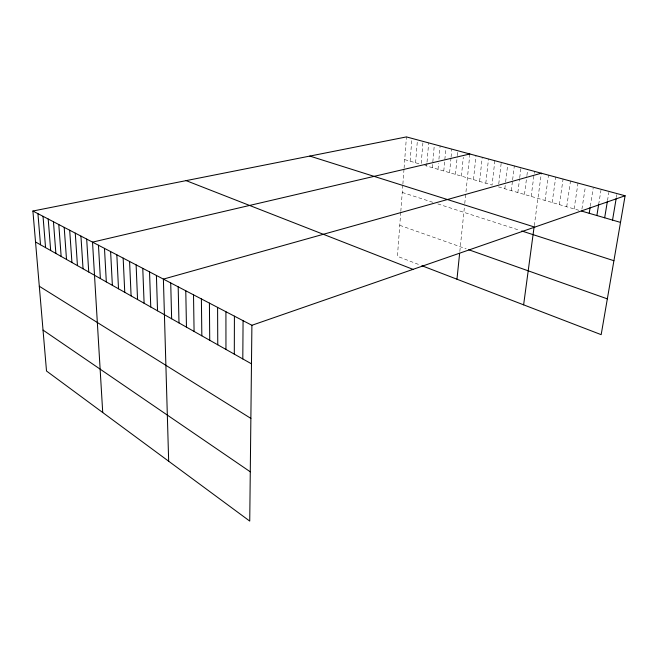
<?xml version="1.0" encoding="UTF-8"?>
<svg xmlns="http://www.w3.org/2000/svg" width="658" height="658" viewBox="0 0 658 658"><rect width="100%" height="100%" fill="white"/><g stroke="black" fill="none" stroke-linecap="round" stroke-linejoin="round"><path stroke-width="0.49" stroke-dasharray="3.29 2.47" d="M400.747 212.271L397.424 256.316L420.108 265.042M400.821 211.333L402.737 185.951M402.877 184.084L404.012 169.09M404.078 168.144L406.438 136.913M410.131 161.194L411.908 138.386M415.601 162.789L417.435 139.874M421.202 163.39L423.02 141.371M426.697 166.013L426.952 163.003M427.034 161.991L428.662 142.893M432.331 167.658L434.362 144.431M438.022 169.312L438.573 163.225M438.935 159.17L440.128 145.977M443.78 170.99L445.951 147.548M449.595 172.676L450.993 157.961M451.084 156.982L451.832 149.127M455.468 174.386L457.203 156.645M457.302 155.658L457.787 150.731M461.406 176.114L463.298 157.303M459.827 251.446L464.564 205.51M464.762 203.552L465.774 193.74M465.979 191.766L469.87 153.988M473.48 179.626L476.014 155.642M479.608 181.411L482.224 157.311M485.81 183.22L488.507 158.997M494.857 160.708L492.077 185.038L424.838 165.479M498.772 183.829L501.273 162.436M504.826 188.747L505.525 182.85M505.648 181.871L507.762 164.187M511.299 190.631L512.508 180.761M512.631 179.774L514.326 165.948M517.854 192.539L519.598 178.647M519.721 177.66L520.963 167.741M524.475 194.464L526.787 176.525M526.91 175.53L527.683 169.542M531.179 196.413L534.074 174.378M534.206 173.375L534.469 171.376M534.28 225.678L541.337 173.219M545.013 200.443L548.501 175.151M552.161 202.524L555.747 177.101M559.39 204.622L563.084 179.075M566.711 206.752L570.502 181.073M574.121 208.907L578.02 183.097M581.927 209.096L585.316 187.135M590.316 206.275L593.162 188.213M598.673 204.441L600.96 190.318M607.507 200.558L608.847 192.449M616.34 197.515L616.842 194.571M404.728 159.623L420.199 164.13M498.419 186.88L578.801 210.272M402.244 192.44L433.12 202.401M437.817 203.914L519.861 230.374M399.768 225.307L466.16 248.831"/><path stroke-width="0.99" d="M234.306 354.136L234.412 316.161M242.802 358.931L243.073 320.676M32.9 211.029L251.899 325.282L249.736 521.087L46.512 371.022L32.9 211.029L406.438 136.913L625.1 195.763L601.173 334.659L421.893 265.725M456.965 279.214L459.629 253.322M523.62 304.843L534.033 227.479M589.206 213.299L590.152 207.278M596.888 215.536L598.673 204.441M604.661 217.798L607.342 201.578M612.54 220.085L616.176 198.494M251.899 325.282L625.1 195.763M541.337 173.219L163.39 279.107L168.67 461.225M469.87 153.988L92.523 242.136L102.73 412.533M581.614 211.086L620.51 222.404M309.836 156.078L534.773 227.117M521.736 230.983L613.914 260.716M468.693 249.727L607.342 298.864M186.124 180.629L413.018 269.369M35.532 241.971L251.471 363.825M39.299 286.255L250.871 418.406M43.033 330.094L250.279 471.811M37.925 213.653L40.508 244.784M43.025 216.317L45.558 247.63M48.199 219.015L50.682 250.525M53.454 221.754L55.881 253.453M58.784 224.534L61.153 256.431M64.196 227.355L66.507 259.449M69.69 230.226L71.936 262.517M75.267 233.138L77.447 265.626M80.926 236.09L83.048 268.785M86.683 239.093L88.731 271.993M98.453 245.228L100.37 278.556M104.482 248.379L106.316 281.92M110.61 251.57L112.37 285.325M116.836 254.819L118.514 288.796M123.161 258.117L124.757 292.316M129.585 261.473L131.098 295.894M136.124 264.886L137.547 299.538M142.77 268.349L144.102 303.231M149.531 271.877L150.764 306.99M156.398 275.463L157.533 310.815M170.718 282.932L171.639 318.776M178.178 286.822L178.992 322.922M185.778 290.787L186.469 327.141M193.51 294.817L194.085 331.435M201.389 298.929L201.833 335.81M209.417 303.116L209.729 340.268M217.592 307.385L217.765 344.8M225.924 311.728L225.957 349.423"/></g></svg>
